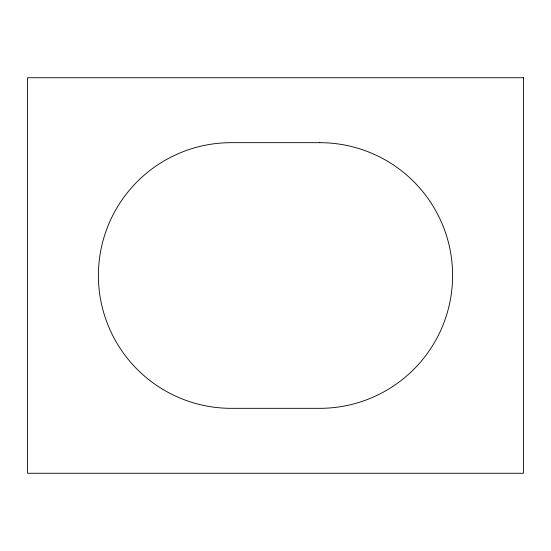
<?xml version="1.0" encoding="UTF-8"?>
<svg xmlns="http://www.w3.org/2000/svg" width="551" height="551" viewBox="0 0 551 551"><rect width="100%" height="100%" fill="white"/><g stroke="black" fill="none" stroke-linecap="round" stroke-linejoin="round"><path stroke-width="0.83" d="M523.45 77.732L27.55 77.732L27.55 473.268L523.45 473.268L523.45 77.732M319.78 142.668L231.22 142.668A132.832 132.832 0 0 0 98.395 275.5A132.832 132.832 0 0 0 231.22 408.332L319.78 408.332A132.832 132.832 0 0 0 452.605 275.5A132.832 132.832 0 0 0 319.78 142.668"/></g></svg>
